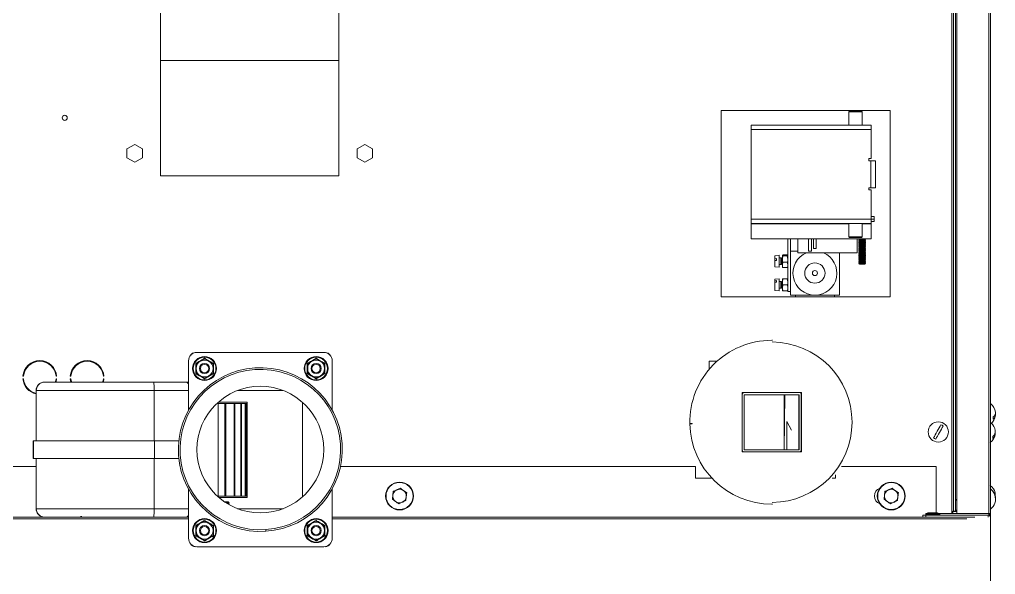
# Model space of a CAD drawing. Header units: millimetres. Extents: x 1650 to 6065, y 324 to 3836.
# Drawn here: x 3271.8 to 3329.5, y 2676.3 to 2709.2 of the extents above; entities that cross this region are included whole.
import ezdxf

# ---------------------------------------------------------------- set-up
doc = ezdxf.new("R2010")
doc.units = ezdxf.units.MM

# ---------------------------------------------------------------- blocks, each defined once
blk = doc.blocks.new('A$C67844AE1')
at = {"color": 1, "linetype": 'Continuous', "lineweight": 0}
for p, q in [((98.972, 40.2), (98.972, 127.5)), ((100.869, 127.5), (100.869, 40.2)), ((100.97, 127.5), (100.97, 2)), ((98.675, 40.199), (98.675, 125.368)), ((98.785, 40.339), (98.785, 125.371)), ((98.91, 41.034), (98.91, 125.653)), ((98.911, 125.654), (98.911, 41.033)), ((51.868, 71.016), (51.868, 60.198)), ((62.428, 60.198), (62.428, 71.016)), ((62.428, 67.016), (51.868, 67.016)), ((95.03, 64.065), (85.03, 64.065)), ((85.03, 64.065), (85.03, 53.023)), ((92.634, 64.033), (92.584, 63.983)), ((92.584, 63.983), (92.584, 63.201)), ((93.384, 63.983), (92.584, 63.983)), ((92.634, 64.033), (93.334, 64.033)), ((93.384, 63.983), (93.334, 64.033)), ((93.384, 63.201), (93.384, 63.983)), ((95.03, 53.023), (95.03, 64.065)), ((86.809, 63.201), (86.809, 62.941)), ((86.809, 63.201), (93.909, 63.201)), ((86.809, 62.941), (93.909, 62.941)), ((86.809, 62.941), (86.809, 57.626)), ((93.909, 63.201), (93.909, 62.941)), ((93.909, 62.941), (93.909, 61.208)), ((50.343, 62.052), (49.886, 61.788)), ((49.886, 61.788), (49.886, 61.259)), ((50.801, 61.788), (50.343, 62.052)), ((50.801, 61.259), (50.801, 61.788)), ((63.953, 62.052), (63.496, 61.788)), ((63.496, 61.788), (63.496, 61.259)), ((64.411, 61.788), (63.953, 62.052)), ((64.411, 61.259), (64.411, 61.788)), ((49.886, 61.259), (50.343, 60.995)), ((50.343, 60.995), (50.801, 61.259)), ((63.496, 61.259), (63.953, 60.995)), ((63.953, 60.995), (64.411, 61.259)), ((93.774, 61.083), (93.774, 61.208)), ((93.774, 61.208), (93.909, 61.208)), ((93.899, 61.083), (93.774, 61.083)), ((93.899, 59.483), (93.899, 61.083)), ((93.899, 61.083), (94.159, 61.083)), ((94.159, 59.483), (94.159, 61.083)), ((51.868, 60.198), (62.428, 60.198)), ((93.774, 59.483), (93.899, 59.483)), ((93.774, 59.358), (93.774, 59.483)), ((94.159, 59.483), (93.899, 59.483)), ((93.909, 59.358), (93.774, 59.358)), ((93.909, 59.358), (93.909, 57.626)), ((93.909, 57.783), (94.084, 57.783)), ((94.084, 57.633), (94.084, 57.783)), ((86.809, 57.626), (86.809, 57.366)), ((86.809, 57.626), (93.909, 57.626)), ((86.809, 57.366), (93.909, 57.366)), ((86.809, 57.366), (86.809, 57.356)), ((86.809, 57.356), (86.809, 56.455)), ((86.809, 57.356), (92.584, 57.356)), ((92.584, 57.366), (92.584, 56.583)), ((93.384, 56.583), (93.384, 57.366)), ((93.384, 57.356), (93.909, 57.356)), ((94.084, 57.633), (93.909, 57.633)), ((93.909, 57.626), (93.909, 57.366)), ((94.084, 57.483), (93.909, 57.483)), ((93.909, 57.366), (93.909, 57.356)), ((93.909, 57.356), (93.909, 56.455)), ((94.084, 57.633), (94.084, 57.483)), ((92.584, 56.583), (92.634, 56.533)), ((92.584, 56.583), (93.384, 56.583)), ((93.334, 56.533), (93.384, 56.583)), ((86.809, 56.455), (93.909, 56.455)), ((88.984, 56.455), (88.984, 53.333)), ((89.134, 55.733), (89.134, 56.455)), ((89.584, 55.633), (89.584, 56.455)), ((90.214, 56.455), (90.214, 55.733)), ((90.384, 55.733), (90.384, 56.455)), ((90.509, 55.883), (90.509, 56.455)), ((90.659, 55.883), (90.659, 56.455)), ((93.334, 56.533), (92.634, 56.533)), ((93.084, 56.455), (93.084, 55.633)), ((93.184, 56.455), (93.184, 56.451)), ((93.184, 56.451), (93.223, 56.423)), ((93.184, 56.451), (93.584, 56.451)), ((93.223, 56.423), (93.184, 56.396)), ((93.184, 56.396), (93.184, 56.381)), ((93.184, 56.396), (93.316, 56.396)), ((93.184, 56.381), (93.223, 56.353)), ((93.184, 56.381), (93.584, 56.381)), ((93.223, 56.353), (93.184, 56.326)), ((93.184, 56.326), (93.184, 56.311)), ((93.184, 56.326), (93.316, 56.326)), ((93.184, 56.311), (93.223, 56.283)), ((93.184, 56.311), (93.584, 56.311)), ((93.223, 56.283), (93.184, 56.256)), ((93.184, 56.256), (93.184, 56.241)), ((93.184, 56.256), (93.316, 56.256)), ((93.184, 56.241), (93.223, 56.213)), ((93.184, 56.241), (93.584, 56.241)), ((93.223, 56.213), (93.184, 56.186)), ((93.184, 56.186), (93.184, 56.171)), ((93.184, 56.186), (93.316, 56.186)), ((93.184, 56.171), (93.223, 56.143)), ((93.184, 56.171), (93.584, 56.171)), ((93.223, 56.143), (93.184, 56.116)), ((93.184, 56.116), (93.184, 56.101)), ((93.184, 56.116), (93.316, 56.116)), ((93.184, 56.101), (93.223, 56.073)), ((93.184, 56.101), (93.584, 56.101)), ((93.223, 56.073), (93.184, 56.046)), ((93.184, 56.046), (93.184, 56.031)), ((93.184, 56.046), (93.316, 56.046)), ((93.184, 56.031), (93.223, 56.003)), ((93.184, 56.031), (93.584, 56.031)), ((93.223, 56.423), (93.545, 56.423)), ((93.223, 56.353), (93.545, 56.353)), ((93.223, 56.283), (93.545, 56.283)), ((93.223, 56.213), (93.545, 56.213)), ((93.223, 56.143), (93.545, 56.143)), ((93.223, 56.073), (93.545, 56.073)), ((93.316, 56.396), (93.584, 56.396)), ((93.316, 56.326), (93.584, 56.326)), ((93.316, 56.256), (93.584, 56.256)), ((93.316, 56.186), (93.584, 56.186)), ((93.316, 56.116), (93.584, 56.116)), ((93.316, 56.046), (93.584, 56.046)), ((93.545, 56.423), (93.584, 56.451)), ((93.584, 56.396), (93.545, 56.423)), ((93.545, 56.353), (93.584, 56.381)), ((93.584, 56.326), (93.545, 56.353)), ((93.545, 56.283), (93.584, 56.311)), ((93.584, 56.256), (93.545, 56.283)), ((93.545, 56.213), (93.584, 56.241)), ((93.584, 56.186), (93.545, 56.213)), ((93.545, 56.143), (93.584, 56.171)), ((93.584, 56.116), (93.545, 56.143)), ((93.545, 56.073), (93.584, 56.101)), ((93.584, 56.046), (93.545, 56.073)), ((93.545, 56.003), (93.584, 56.031)), ((93.584, 56.451), (93.584, 56.455)), ((93.584, 56.381), (93.584, 56.396)), ((93.584, 56.311), (93.584, 56.326)), ((93.584, 56.241), (93.584, 56.256)), ((93.584, 56.171), (93.584, 56.186)), ((93.584, 56.101), (93.584, 56.116)), ((93.584, 56.031), (93.584, 56.046)), ((88.464, 55.483), (88.222, 55.462)), ((88.222, 55.462), (88.222, 55.285)), ((88.464, 55.236), (88.464, 55.483)), ((88.666, 55.487), (88.664, 55.483)), ((88.664, 55.48), (88.664, 55.264)), ((88.695, 55.451), (88.664, 55.264)), ((88.952, 55.508), (88.695, 55.508)), ((88.952, 55.451), (88.695, 55.451)), ((88.952, 55.451), (88.984, 55.264)), ((88.984, 55.483), (88.982, 55.487)), ((89.134, 55.733), (89.134, 53.133)), ((89.584, 55.733), (89.134, 55.733)), ((93.084, 55.633), (89.584, 55.633)), ((90.214, 55.733), (90.384, 55.733)), ((90.659, 55.883), (90.509, 55.883)), ((92.034, 55.633), (92.034, 53.133)), ((93.223, 56.003), (93.184, 55.976)), ((93.184, 55.976), (93.184, 55.961)), ((93.184, 55.976), (93.316, 55.976)), ((93.184, 55.961), (93.223, 55.933)), ((93.184, 55.961), (93.584, 55.961)), ((93.223, 55.933), (93.184, 55.906)), ((93.184, 55.906), (93.184, 55.891)), ((93.184, 55.906), (93.316, 55.906)), ((93.184, 55.891), (93.223, 55.863)), ((93.184, 55.891), (93.584, 55.891)), ((93.223, 55.863), (93.184, 55.836)), ((93.184, 55.836), (93.184, 55.821)), ((93.184, 55.836), (93.316, 55.836)), ((93.184, 55.821), (93.223, 55.793)), ((93.184, 55.821), (93.584, 55.821)), ((93.223, 55.793), (93.184, 55.766)), ((93.184, 55.766), (93.184, 55.751)), ((93.184, 55.766), (93.316, 55.766)), ((93.184, 55.751), (93.223, 55.723)), ((93.184, 55.751), (93.584, 55.751)), ((93.223, 55.723), (93.184, 55.696)), ((93.184, 55.696), (93.184, 55.681)), ((93.184, 55.696), (93.316, 55.696)), ((93.184, 55.681), (93.223, 55.653)), ((93.184, 55.681), (93.584, 55.681)), ((93.223, 55.653), (93.184, 55.626)), ((93.184, 55.626), (93.184, 55.611)), ((93.184, 55.626), (93.316, 55.626)), ((93.184, 55.611), (93.223, 55.583)), ((93.184, 55.611), (93.584, 55.611)), ((93.223, 55.583), (93.184, 55.556)), ((93.184, 55.556), (93.184, 55.541)), ((93.184, 55.556), (93.316, 55.556)), ((93.184, 55.541), (93.223, 55.513)), ((93.184, 55.541), (93.584, 55.541)), ((93.223, 55.513), (93.184, 55.486)), ((93.184, 55.486), (93.184, 55.471)), ((93.184, 55.486), (93.316, 55.486)), ((93.184, 55.471), (93.223, 55.443)), ((93.184, 55.471), (93.584, 55.471)), ((93.223, 55.443), (93.184, 55.416)), ((93.223, 56.003), (93.545, 56.003)), ((93.223, 55.933), (93.545, 55.933)), ((93.223, 55.863), (93.545, 55.863)), ((93.223, 55.793), (93.545, 55.793)), ((93.223, 55.723), (93.545, 55.723)), ((93.223, 55.653), (93.545, 55.653)), ((93.223, 55.583), (93.545, 55.583)), ((93.223, 55.513), (93.545, 55.513)), ((93.223, 55.443), (93.545, 55.443)), ((93.316, 55.976), (93.584, 55.976)), ((93.316, 55.906), (93.584, 55.906)), ((93.316, 55.836), (93.584, 55.836)), ((93.316, 55.766), (93.584, 55.766)), ((93.316, 55.696), (93.584, 55.696)), ((93.316, 55.626), (93.584, 55.626)), ((93.316, 55.556), (93.584, 55.556)), ((93.316, 55.486), (93.584, 55.486)), ((93.584, 55.976), (93.545, 56.003)), ((93.545, 55.933), (93.584, 55.961)), ((93.584, 55.906), (93.545, 55.933)), ((93.545, 55.863), (93.584, 55.891)), ((93.584, 55.836), (93.545, 55.863)), ((93.545, 55.793), (93.584, 55.821)), ((93.584, 55.766), (93.545, 55.793)), ((93.545, 55.723), (93.584, 55.751)), ((93.584, 55.696), (93.545, 55.723)), ((93.545, 55.653), (93.584, 55.681)), ((93.584, 55.626), (93.545, 55.653)), ((93.545, 55.583), (93.584, 55.611)), ((93.584, 55.556), (93.545, 55.583)), ((93.545, 55.513), (93.584, 55.541)), ((93.584, 55.486), (93.545, 55.513)), ((93.545, 55.443), (93.584, 55.471)), ((93.584, 55.416), (93.545, 55.443)), ((93.584, 55.961), (93.584, 55.976)), ((93.584, 55.891), (93.584, 55.906)), ((93.584, 55.821), (93.584, 55.836)), ((93.584, 55.751), (93.584, 55.766)), ((93.584, 55.681), (93.584, 55.696)), ((93.584, 55.611), (93.584, 55.626)), ((93.584, 55.541), (93.584, 55.556)), ((93.584, 55.471), (93.584, 55.486)), ((88.204, 55.102), (88.204, 55.279)), ((88.222, 55.285), (88.314, 55.288)), ((88.314, 55.173), (88.222, 55.17)), ((88.222, 55.17), (88.222, 54.805)), ((88.314, 55.173), (88.314, 55.288)), ((88.576, 55.333), (88.464, 55.333)), ((88.464, 54.783), (88.464, 55.236)), ((88.464, 54.933), (88.576, 54.933)), ((88.604, 55.294), (88.576, 55.333)), ((88.576, 54.933), (88.576, 55.333)), ((88.576, 54.933), (88.604, 54.972)), ((88.631, 55.333), (88.604, 55.294)), ((88.604, 54.972), (88.604, 55.294)), ((88.604, 54.972), (88.631, 54.933)), ((88.642, 55.333), (88.631, 55.333)), ((88.631, 54.933), (88.631, 55.333)), ((88.631, 54.933), (88.642, 54.933)), ((88.664, 55.303), (88.642, 55.333)), ((88.642, 54.933), (88.642, 55.333)), ((88.642, 54.933), (88.664, 54.964)), ((88.664, 55.264), (88.664, 54.917)), ((88.695, 55.076), (88.664, 54.917)), ((88.664, 54.917), (88.664, 54.783)), ((88.952, 55.076), (88.695, 55.076)), ((88.952, 55.076), (88.984, 54.917)), ((93.184, 55.416), (93.184, 55.401)), ((93.184, 55.416), (93.316, 55.416)), ((93.184, 55.401), (93.223, 55.373)), ((93.184, 55.401), (93.584, 55.401)), ((93.223, 55.373), (93.184, 55.346)), ((93.184, 55.346), (93.184, 55.331)), ((93.184, 55.346), (93.316, 55.346)), ((93.184, 55.331), (93.223, 55.303)), ((93.184, 55.331), (93.584, 55.331)), ((93.223, 55.303), (93.184, 55.276)), ((93.184, 55.276), (93.184, 55.261)), ((93.184, 55.276), (93.316, 55.276)), ((93.184, 55.261), (93.223, 55.233)), ((93.184, 55.261), (93.584, 55.261)), ((93.223, 55.233), (93.184, 55.206)), ((93.184, 55.206), (93.184, 55.191)), ((93.184, 55.206), (93.316, 55.206)), ((93.184, 55.191), (93.223, 55.163)), ((93.184, 55.191), (93.584, 55.191)), ((93.223, 55.163), (93.184, 55.136)), ((93.184, 55.136), (93.184, 55.121)), ((93.184, 55.136), (93.316, 55.136)), ((93.184, 55.121), (93.223, 55.093)), ((93.184, 55.121), (93.584, 55.121)), ((93.223, 55.093), (93.184, 55.066)), ((93.184, 55.066), (93.184, 55.051)), ((93.184, 55.066), (93.316, 55.066)), ((93.184, 55.051), (93.223, 55.023)), ((93.184, 55.051), (93.584, 55.051)), ((93.223, 55.023), (93.184, 54.996)), ((93.184, 54.996), (93.184, 54.981)), ((93.184, 54.996), (93.316, 54.996)), ((93.184, 54.981), (93.223, 54.953)), ((93.184, 54.981), (93.584, 54.981)), ((93.223, 55.373), (93.545, 55.373)), ((93.223, 55.303), (93.545, 55.303)), ((93.223, 55.233), (93.545, 55.233)), ((93.223, 55.163), (93.545, 55.163)), ((93.223, 55.093), (93.545, 55.093)), ((93.223, 55.023), (93.545, 55.023)), ((93.223, 54.953), (93.535, 54.953)), ((93.316, 55.416), (93.584, 55.416)), ((93.316, 55.346), (93.584, 55.346)), ((93.316, 55.276), (93.584, 55.276)), ((93.316, 55.206), (93.584, 55.206)), ((93.316, 55.136), (93.584, 55.136)), ((93.316, 55.066), (93.584, 55.066)), ((93.316, 54.996), (93.584, 54.996)), ((93.535, 54.953), (93.545, 54.953)), ((93.545, 55.373), (93.584, 55.401)), ((93.584, 55.346), (93.545, 55.373)), ((93.545, 55.303), (93.584, 55.331)), ((93.584, 55.276), (93.545, 55.303)), ((93.545, 55.233), (93.584, 55.261)), ((93.584, 55.206), (93.545, 55.233)), ((93.545, 55.163), (93.584, 55.191)), ((93.584, 55.136), (93.545, 55.163)), ((93.545, 55.093), (93.584, 55.121)), ((93.584, 55.066), (93.545, 55.093)), ((93.545, 55.023), (93.584, 55.051)), ((93.584, 54.996), (93.545, 55.023)), ((93.545, 54.953), (93.584, 54.981)), ((93.584, 55.401), (93.584, 55.416)), ((93.584, 55.331), (93.584, 55.346)), ((93.584, 55.261), (93.584, 55.276)), ((93.584, 55.191), (93.584, 55.206)), ((93.584, 55.121), (93.584, 55.136)), ((93.584, 55.051), (93.584, 55.066)), ((93.584, 54.981), (93.584, 54.996)), ((88.222, 54.805), (88.464, 54.783)), ((88.664, 54.783), (88.666, 54.78)), ((88.952, 54.758), (88.695, 54.758)), ((88.982, 54.78), (88.984, 54.783)), ((88.204, 54.018), (88.204, 53.966)), ((88.204, 53.889), (88.204, 53.966)), ((88.464, 54.083), (88.222, 54.062)), ((88.222, 54.062), (88.222, 53.979)), ((88.222, 53.979), (88.314, 53.984)), ((88.314, 53.889), (88.222, 53.884)), ((88.222, 53.884), (88.222, 53.404)), ((88.314, 53.889), (88.314, 53.984)), ((88.464, 53.383), (88.464, 54.083)), ((88.576, 53.933), (88.464, 53.933)), ((88.604, 53.894), (88.576, 53.933)), ((88.576, 53.856), (88.576, 53.933)), ((88.576, 53.533), (88.576, 53.856)), ((88.631, 53.933), (88.604, 53.894)), ((88.604, 53.606), (88.604, 53.894)), ((88.642, 53.933), (88.631, 53.933)), ((88.631, 53.533), (88.631, 53.933)), ((88.664, 53.903), (88.642, 53.933)), ((88.642, 53.856), (88.642, 53.933)), ((88.642, 53.533), (88.642, 53.856)), ((88.695, 54.085), (88.664, 53.911)), ((88.664, 54.083), (88.664, 53.911)), ((88.664, 53.561), (88.664, 53.911)), ((88.952, 54.085), (88.695, 54.085)), ((88.952, 53.737), (88.695, 53.737)), ((88.952, 54.085), (88.984, 53.911)), ((88.222, 53.404), (88.464, 53.383)), ((88.464, 53.533), (88.576, 53.533)), ((88.576, 53.533), (88.604, 53.572)), ((88.604, 53.572), (88.604, 53.606)), ((88.604, 53.572), (88.631, 53.533)), ((88.631, 53.533), (88.642, 53.533)), ((88.642, 53.533), (88.664, 53.564)), ((88.664, 53.561), (88.664, 53.383)), ((88.695, 53.385), (88.664, 53.383)), ((88.952, 53.385), (88.695, 53.385)), ((88.952, 53.381), (88.695, 53.381)), ((88.952, 53.385), (88.984, 53.383)), ((88.984, 53.333), (89.134, 53.333)), ((92.034, 53.133), (89.134, 53.133)), ((89.434, 53.023), (89.434, 53.133)), ((91.734, 53.023), (91.734, 53.133)), ((85.03, 53.023), (95.03, 53.023)), ((88.079, 50.451), (88.032, 50.451)), ((61.527, 49.729), (54.027, 49.729)), ((53.527, 49.229), (53.527, 46.316)), ((62.027, 46.316), (62.027, 49.229)), ((84.808, 49.223), (84.319, 49.223)), ((84.319, 49.223), (84.319, 48.72)), ((43.732, 48.323), (43.768, 48.323)), ((43.768, 48.173), (43.732, 48.173)), ((45.006, 47.979), (45.021, 47.979)), ((45.021, 47.979), (51.458, 47.979)), ((45.692, 48.323), (45.727, 48.323)), ((45.727, 48.173), (45.692, 48.173)), ((45.693, 47.979), (45.727, 48.173)), ((46.532, 48.323), (46.568, 48.323)), ((46.532, 48.173), (46.567, 47.979)), ((46.568, 48.173), (46.532, 48.173)), ((48.492, 48.323), (48.527, 48.323)), ((48.527, 48.173), (48.492, 48.173)), ((48.493, 47.979), (48.527, 48.173)), ((51.458, 47.979), (53.367, 47.979)), ((53.367, 47.979), (53.527, 47.979)), ((44.506, 47.479), (44.506, 44.504)), ((44.523, 47.479), (44.506, 47.479)), ((51.5, 47.479), (44.523, 47.479)), ((44.523, 44.504), (44.523, 47.479)), ((51.5, 44.504), (51.5, 47.479)), ((53.527, 47.479), (51.5, 47.479)), ((56.431, 47.479), (59.124, 47.479)), ((86.282, 47.351), (86.282, 43.851)), ((89.782, 47.351), (86.282, 47.351)), ((89.781, 43.851), (89.781, 47.351)), ((89.782, 43.851), (89.782, 47.351)), ((56.996, 46.779), (55.277, 46.779)), ((55.277, 46.774), (55.277, 41.184)), ((56.996, 46.71), (56.996, 46.779)), ((60.277, 41.184), (60.277, 46.774)), ((86.401, 47.231), (89.661, 47.231)), ((86.401, 43.971), (86.401, 47.231)), ((88.769, 43.971), (88.769, 47.231)), ((88.802, 47.231), (88.771, 43.971)), ((89.624, 47.231), (89.624, 43.971)), ((89.661, 47.231), (89.661, 43.971)), ((89.781, 47.251), (89.781, 43.951)), ((56.996, 46.71), (55.277, 46.71)), ((55.677, 41.214), (55.677, 46.71)), ((55.71, 41.214), (55.71, 46.71)), ((55.732, 41.214), (55.732, 46.71)), ((56.225, 41.214), (56.225, 46.71)), ((56.26, 41.214), (56.26, 46.71)), ((56.261, 41.214), (56.261, 46.71)), ((56.63, 41.214), (56.63, 46.71)), ((56.665, 41.214), (56.665, 46.71)), ((56.88, 41.214), (56.88, 46.71)), ((56.913, 41.214), (56.913, 46.71)), ((56.965, 41.214), (56.965, 46.71)), ((56.996, 41.214), (56.996, 46.71)), ((88.918, 43.971), (88.918, 45.651)), ((88.918, 45.651), (89.201, 45.136)), ((101.12, 45.911), (101.12, 45.788)), ((83.23, 45.518), (83.183, 45.518)), ((83.183, 45.508), (83.283, 45.51)), ((83.23, 45.508), (83.183, 45.508)), ((83.33, 45.519), (83.23, 45.518)), ((83.23, 45.508), (83.33, 45.51)), ((83.33, 45.51), (83.283, 45.51)), ((44.331, 43.454), (44.331, 44.504)), ((44.348, 44.504), (44.331, 44.504)), ((44.348, 43.454), (44.348, 44.504)), ((51.515, 44.504), (44.348, 44.504)), ((51.515, 43.454), (51.515, 44.504)), ((52.956, 44.504), (51.515, 44.504)), ((101.112, 44.752), (101.112, 44.643)), ((89.661, 43.971), (86.401, 43.971)), ((44.348, 43.454), (44.331, 43.454)), ((51.515, 43.454), (44.348, 43.454)), ((44.506, 43.454), (44.506, 40.479)), ((44.523, 40.479), (44.523, 43.454)), ((51.5, 40.479), (51.5, 43.454)), ((52.956, 43.454), (51.515, 43.454)), ((86.282, 43.851), (89.782, 43.851)), ((5.25, 42.978), (44.506, 42.978)), ((62.523, 42.978), (83.511, 42.978)), ((83.511, 42.978), (83.511, 42.28)), ((92.159, 42.978), (97.75, 42.978)), ((97.75, 42.978), (97.75, 40.239)), ((83.511, 42.28), (84.497, 42.28)), ((91.614, 42.28), (91.799, 42.28)), ((91.799, 42.28), (91.799, 42.489)), ((53.527, 41.642), (53.527, 38.729)), ((62.027, 38.729), (62.027, 41.642)), ((56.996, 41.214), (55.277, 41.214)), ((56.996, 41.146), (55.321, 41.146)), ((56.996, 41.146), (56.996, 41.214)), ((65.591, 41.04), (65.778, 40.905)), ((65.638, 41.499), (65.614, 41.27)), ((66.434, 41.417), (66.247, 41.552)), ((66.386, 40.957), (66.41, 41.187)), ((94.678, 41.041), (94.865, 40.905)), ((94.726, 41.5), (94.702, 41.27)), ((95.522, 41.416), (95.335, 41.552)), ((95.474, 40.957), (95.498, 41.186)), ((98.972, 41.019), (98.9, 41.019)), ((100.976, 41.502), (100.97, 41.491)), ((100.976, 41.502), (100.97, 41.491)), ((101.12, 41.501), (101.12, 41.488)), ((44.506, 40.479), (44.523, 40.479)), ((44.523, 40.479), (51.5, 40.479)), ((51.5, 40.479), (53.527, 40.479)), ((55.881, 40.879), (55.667, 40.879)), ((55.937, 40.824), (55.751, 40.824)), ((55.937, 40.818), (55.76, 40.818)), ((55.881, 40.779), (55.822, 40.779)), ((55.937, 40.824), (55.881, 40.879)), ((55.881, 40.779), (55.937, 40.818)), ((55.937, 40.74), (55.881, 40.779)), ((55.937, 40.74), (55.887, 40.74)), ((55.937, 40.718), (55.926, 40.718)), ((55.932, 40.714), (55.937, 40.718)), ((55.937, 40.818), (55.937, 40.824)), ((55.937, 40.718), (55.937, 40.74)), ((59.124, 40.479), (56.431, 40.479)), ((88.032, 40.751), (88.079, 40.751)), ((98.9, 40.961), (98.972, 40.974)), ((98.9, 40.961), (98.9, 40.397)), ((101.12, 40.603), (101.12, 40.601)), ((101.263, 40.947), (101.266, 40.975)), ((53.527, 39.979), (2.952, 39.979)), ((53.527, 39.878), (3.424, 39.878)), ((6.03, 39.98), (44.974, 39.98)), ((47.115, 39.982), (47.119, 39.979)), ((47.214, 40.018), (47.147, 40.018)), ((62.027, 39.98), (96.97, 39.98)), ((100.048, 39.979), (62.027, 39.979)), ((99.576, 39.878), (62.027, 39.878)), ((96.97, 39.979), (96.97, 40.099)), ((96.97, 40.099), (97.149, 40.099)), ((97.149, 40.099), (97.149, 39.979)), ((97.972, 40.099), (97.149, 40.099)), ((97.15, 40.168), (97.15, 40.129)), ((97.95, 40.168), (97.15, 40.168)), ((97.15, 40.129), (97.331, 40.129)), ((97.271, 40.233), (97.17, 40.196)), ((97.17, 40.196), (97.93, 40.196)), ((97.829, 40.233), (97.271, 40.233)), ((97.305, 40.239), (97.795, 40.239)), ((97.331, 40.129), (97.95, 40.129)), ((97.93, 40.196), (97.829, 40.233)), ((97.95, 40.129), (97.95, 40.168)), ((97.972, 40.099), (97.972, 40.199)), ((97.972, 40.199), (100.869, 40.199)), ((97.972, 40.099), (100.869, 40.099)), ((98.75, 40.314), (98.75, 40.199)), ((98.972, 40.314), (98.75, 40.314)), ((98.775, 40.339), (98.972, 40.339)), ((98.9, 40.397), (98.972, 40.384)), ((100.869, 40.2), (98.972, 40.2)), ((100.35, 40.199), (100.35, 40.2)), ((100.772, 40.2), (100.772, 40.199)), ((100.83, 39.979), (100.83, 40.099)), ((100.869, 40.2), (100.97, 40.2)), ((100.869, 40.099), (100.869, 40.199)), ((58.095, 39.24), (58.101, 39.14)), ((58.111, 39.141), (58.104, 39.24)), ((54.027, 38.229), (61.527, 38.229))]:
    blk.add_line(p, q, dxfattribs=at)
at = {"color": 1, "linetype": 'Continuous', "lineweight": 0, "flags": 128}
for points in [[(45.692, 48.173), (45.658, 47.985), (45.656, 47.979)], [(46.603, 47.979), (46.601, 47.985), (46.568, 48.173)], [(48.492, 48.173), (48.458, 47.985), (48.456, 47.979)], [(97.603, 44.673), (97.652, 44.76), (97.705, 44.856), (97.762, 44.957), (97.819, 45.06), (97.877, 45.163), (97.933, 45.264), (97.986, 45.359), (98.036, 45.447)], [(98.167, 45.374), (98.117, 45.286), (98.064, 45.191), (98.008, 45.09), (97.95, 44.987), (97.893, 44.884), (97.836, 44.783), (97.783, 44.687), (97.734, 44.599)], [(101.167, 41.43), (101.132, 41.485), (101.112, 41.512)], [(101.257, 41.253), (101.258, 41.22), (101.256, 41.177)], [(101.263, 41.129), (101.266, 41.125), (101.263, 41.122)], [(101.12, 40.601), (101.132, 40.617), (101.17, 40.677)], [(101.266, 40.975), (101.266, 40.976), (101.262, 40.979)]]:
    blk.add_lwpolyline(points, dxfattribs=at)
at = {"color": 1, "linetype": 'Continuous', "lineweight": 0}
for centre, radius in [((46.203, 63.627), 0.15), ((90.584, 54.433), 0.6), ((90.584, 54.433), 0.15), ((54.477, 48.779), 0.71), ((54.477, 48.779), 0.673), ((54.477, 48.779), 0.3), ((61.077, 48.779), 0.71), ((61.077, 48.779), 0.673), ((61.077, 48.779), 0.3), ((54.477, 48.779), 0.245), ((61.077, 48.779), 0.245), ((57.777, 43.979), 3.75), ((97.885, 45.023), 0.6), ((66.012, 41.228), 0.825), ((66.012, 41.228), 0.8), ((95.1, 41.228), 0.825), ((95.1, 41.228), 0.8), ((54.477, 39.179), 0.71), ((54.477, 39.179), 0.673), ((61.077, 39.179), 0.71), ((61.077, 39.179), 0.673), ((54.477, 39.179), 0.3), ((54.477, 39.179), 0.245), ((61.077, 39.179), 0.3), ((61.077, 39.179), 0.245)]:
    blk.add_circle(centre, radius, dxfattribs=at)
for centre, radius, start, end in [((88.224, 55.442), 0.02, 95, 180), ((90.584, 54.433), 1.3, 112.61986, 270), ((90.584, 54.433), 1.3, 270, 67.38014), ((88.224, 54.824), 0.02, 180, 265), ((88.224, 54.042), 0.02, 95, 180), ((88.224, 53.424), 0.02, 180, 265), ((88.033, 45.601), 4.85, 90.00155, 180.98119), ((88.032, 45.601), 4.75, 270.28158, 89.71842), ((54.027, 49.229), 0.5, 90, 180), ((53.927, 49.429), 0.3, 90, 151.49074), ((61.527, 49.229), 0.5, 0, 90), ((61.627, 49.429), 0.3, 28.5091, 90), ((44.73, 48.248), 1, 4.30122, 175.69878), ((44.73, 48.248), 0.965, 4.45754, 175.54246), ((47.53, 48.248), 1, 4.30122, 175.69878), ((47.53, 48.248), 0.965, 4.45754, 175.54246), ((54.477, 48.779), 0.5, 120, 180), ((54.477, 48.779), 0.5, 60, 120), ((54.477, 48.779), 0.5, 0, 60), ((61.077, 48.779), 0.5, 120, 180), ((61.077, 48.779), 0.5, 60, 120), ((61.077, 48.779), 0.5, 0, 60), ((57.777, 43.979), 4.85, 273.95073, 273.8326), ((57.777, 43.979), 4.75, 273.95073, 273.8326), ((54.477, 48.779), 0.5, 180, 240), ((54.477, 48.779), 0.5, 300, 0), ((61.077, 48.779), 0.5, 180, 240), ((61.077, 48.779), 0.5, 300, 0), ((44.73, 48.248), 1, 184.30122, 257.08214), ((44.73, 48.248), 0.965, 184.45754, 256.60505), ((45.006, 47.479), 0.5, 90, 180), ((53.335, 47.776), 0.205, 20.23329, 80.87294), ((54.477, 48.779), 0.5, 240, 300), ((61.077, 48.779), 0.5, 240, 300), ((86.381, 47.251), 0.1, 89.99129, 170.44094), ((86.344, 47.251), 0.1, 89.99768, 127.95109), ((89.681, 47.251), 0.1, 359.99398, 90.00773), ((100.52, 46.102), 0.75, 6.98008, 53.1301), ((100.957, 46.173), 0.308, 301.96683, 3.71538), ((100.52, 46.102), 0.75, 306.8699, 353.01992), ((100.956, 46.047), 0.307, 302.26716, 10.17005), ((88.032, 45.6), 4.85, 181.09695, 269.99877), ((88.079, 45.6), 4.85, 180.97927, 181.0973), ((88.079, 45.601), 4.75, 180.98196, 181.10018), ((97.885, 45.023), 0.45, 51.22426, 70.4124), ((100.512, 45.003), 0.75, 7.92515, 46.6561), ((100.852, 45.062), 0.404, 309.85219, 6.25417), ((97.885, 45.023), 0.45, 231.22426, 250.4124), ((100.512, 45.003), 0.75, 306.8699, 352.07485), ((100.848, 44.955), 0.408, 310.17627, 6.74384), ((86.381, 43.951), 0.1, 189.55906, 270.00871), ((89.681, 43.951), 0.1, 269.99227, 0.00602), ((86.344, 43.95), 0.0997, 231.99112, 270.06011), ((66.012, 41.228), 0.4, 114.07677, 174.07677), ((66.012, 41.228), 0.4, 54.07677, 114.07677), ((94.6, 41.228), 0.5, 111.17696, 248.82304), ((95.1, 41.228), 0.4, 113.97754, 173.97754), ((95.1, 41.228), 0.4, 53.97754, 113.97754), ((100.512, 41.253), 0.75, 13.06797, 53.1301), ((100.52, 41.051), 0.75, 36.8699, 53.1301), ((66.012, 41.228), 0.4, 174.07677, 234.07677), ((66.012, 41.228), 0.4, 294.07677, 354.07677), ((66.012, 41.228), 0.4, 354.07677, 54.07677), ((95.1, 41.228), 0.4, 173.97754, 233.97754), ((95.1, 41.228), 0.4, 293.97754, 353.97754), ((95.1, 41.228), 0.4, 353.97754, 53.97754), ((100.523, 41.056), 0.743, 359.57978, 36.57096), ((100.524, 41.045), 0.743, 323.4275, 36.5725), ((100.656, 41.286), 0.602, 352.72815, 13.09597), ((45.006, 40.479), 0.5, 180, 270), ((66.012, 41.228), 0.4, 234.07677, 294.07677), ((95.1, 41.228), 0.4, 233.97754, 293.97754), ((100.52, 41.051), 0.75, 306.8699, 323.1301), ((53.335, 40.182), 0.205, 279.12293, 339.78101), ((97.18, 40.168), 0.03, 110, 180), ((97.18, 40.129), 0.03, 180, 270), ((97.305, 40.139), 0.1, 90, 110), ((97.795, 40.139), 0.1, 70, 90), ((97.92, 40.129), 0.03, 270, 0), ((97.92, 40.168), 0.03, 0, 70), ((98.775, 40.314), 0.025, 90, 180), ((100.83, 39.959), 0.14, 0, 90), ((100.869, 40.2), 0.101, 270, 360), ((100.869, 40.2), 0.001, 270, 360), ((100.82, 40.03), 0.121, 7.31879, 41.75219), ((54.477, 39.179), 0.5, 120, 180), ((54.477, 39.179), 0.5, 60, 120), ((54.477, 39.179), 0.5, 0, 60), ((61.077, 39.179), 0.5, 120, 180), ((61.077, 39.179), 0.5, 60, 120), ((61.077, 39.179), 0.5, 0, 60), ((54.027, 38.729), 0.5, 180, 270), ((54.477, 39.179), 0.5, 180, 240), ((54.477, 39.179), 0.5, 240, 300), ((54.477, 39.179), 0.5, 300, 0), ((61.077, 39.179), 0.5, 180, 240), ((61.077, 39.179), 0.5, 240, 300), ((61.077, 39.179), 0.5, 300, 0), ((61.527, 38.729), 0.5, 270, 0), ((53.927, 38.529), 0.3, 208.50881, 270), ((61.627, 38.529), 0.3, 270, 331.49127)]:
    blk.add_arc(centre, radius, start, end, dxfattribs=at)
for points, knots in [([(88.695, 55.508), (88.69, 55.506), (88.672, 55.497), (88.667, 55.487), (88.664, 55.48)], [0, 0, 0, 0, 0.257537, 1, 1, 1, 1]), ([(88.664, 55.48), (88.664, 55.477), (88.666, 55.468), (88.683, 55.458), (88.695, 55.451)], [0, 0, 0, 0, 0.268684, 1, 1, 1, 1]), ([(88.952, 55.508), (88.957, 55.506), (88.971, 55.499), (88.975, 55.492), (88.978, 55.487)], [0, 0, 0, 0, 0.338879, 1, 1, 1, 1]), ([(88.984, 55.48), (88.983, 55.477), (88.982, 55.468), (88.965, 55.458), (88.952, 55.451)], [0, 0, 0, 0, 0.268684, 1, 1, 1, 1]), ([(88.204, 55.409), (88.204, 55.395), (88.204, 55.364), (88.204, 55.309), (88.204, 55.279)], [0, 0, 0, 0, 0.469897, 1, 1, 1, 1]), ([(88.204, 55.279), (88.204, 55.28), (88.204, 55.281), (88.208, 55.283), (88.213, 55.284), (88.218, 55.285), (88.221, 55.285), (88.222, 55.285)], [0, 0, 0, 0, 0.233077, 0.465336, 0.695589, 0.921767, 1, 1, 1, 1]), ([(88.222, 55.17), (88.22, 55.17), (88.215, 55.17), (88.21, 55.169), (88.206, 55.167), (88.204, 55.166), (88.204, 55.165), (88.204, 55.164)], [0, 0, 0, 0, 0.222714, 0.445279, 0.670288, 0.898631, 1, 1, 1, 1]), ([(88.204, 55.164), (88.204, 55.13), (88.204, 55.059), (88.204, 54.959), (88.204, 54.88), (88.204, 54.831), (88.204, 54.827), (88.204, 54.825)], [0, 0, 0, 0, 0.1951428, 0.4024303, 0.6097157, 0.8048671, 1, 1, 1, 1]), ([(88.664, 55.264), (88.664, 55.259), (88.664, 55.196), (88.68, 55.134), (88.695, 55.076)], [0, 0, 0, 0, 0.070109, 1, 1, 1, 1]), ([(88.664, 54.917), (88.664, 54.913), (88.664, 54.86), (88.68, 54.807), (88.695, 54.758)], [0, 0, 0, 0, 0.070204, 1, 1, 1, 1]), ([(88.984, 55.264), (88.984, 55.259), (88.983, 55.196), (88.967, 55.134), (88.952, 55.076)], [0, 0, 0, 0, 0.070109, 1, 1, 1, 1]), ([(88.984, 54.917), (88.984, 54.913), (88.983, 54.86), (88.967, 54.807), (88.952, 54.758)], [0, 0, 0, 0, 0.070204, 1, 1, 1, 1]), ([(88.664, 54.787), (88.664, 54.784), (88.666, 54.775), (88.683, 54.765), (88.695, 54.758)], [0, 0, 0, 0, 0.268599, 1, 1, 1, 1]), ([(88.984, 54.787), (88.983, 54.784), (88.982, 54.775), (88.965, 54.765), (88.952, 54.758)], [0, 0, 0, 0, 0.268599, 1, 1, 1, 1]), ([(88.204, 53.966), (88.204, 53.968), (88.204, 53.97), (88.208, 53.974), (88.213, 53.977), (88.218, 53.978), (88.221, 53.979), (88.222, 53.979)], [0, 0, 0, 0, 0.232386, 0.464969, 0.695573, 0.921903, 1, 1, 1, 1]), ([(88.222, 53.884), (88.22, 53.883), (88.215, 53.883), (88.21, 53.88), (88.206, 53.877), (88.204, 53.874), (88.204, 53.872), (88.204, 53.871)], [0, 0, 0, 0, 0.222694, 0.445748, 0.670244, 0.898844, 1, 1, 1, 1]), ([(88.204, 53.871), (88.204, 53.839), (88.204, 53.773), (88.204, 53.663), (88.204, 53.563), (88.204, 53.485), (88.204, 53.432), (88.204, 53.427), (88.204, 53.425)], [0, 0, 0, 0, 0.161657, 0.333326, 0.505043, 0.666665, 0.828319, 1, 1, 1, 1]), ([(88.664, 54.083), (88.664, 54.083), (88.664, 54.084), (88.68, 54.085), (88.695, 54.085)], [0, 0, 0, 0, 0.07015, 1, 1, 1, 1]), ([(88.664, 53.911), (88.664, 53.907), (88.664, 53.848), (88.68, 53.791), (88.695, 53.737)], [0, 0, 0, 0, 0.0702, 1, 1, 1, 1]), ([(88.664, 53.561), (88.664, 53.577), (88.666, 53.637), (88.683, 53.695), (88.695, 53.737)], [0, 0, 0, 0, 0.268605, 1, 1, 1, 1]), ([(88.984, 54.083), (88.984, 54.083), (88.983, 54.084), (88.967, 54.085), (88.952, 54.085)], [0, 0, 0, 0, 0.07015, 1, 1, 1, 1]), ([(88.984, 53.911), (88.984, 53.907), (88.983, 53.848), (88.967, 53.791), (88.952, 53.737)], [0, 0, 0, 0, 0.0702, 1, 1, 1, 1]), ([(88.984, 53.561), (88.983, 53.577), (88.982, 53.637), (88.965, 53.695), (88.952, 53.737)], [0, 0, 0, 0, 0.268605, 1, 1, 1, 1]), ([(88.695, 53.385), (88.69, 53.4), (88.672, 53.457), (88.667, 53.517), (88.664, 53.561)], [0, 0, 0, 0, 0.257588, 1, 1, 1, 1]), ([(88.664, 53.383), (88.664, 53.383), (88.664, 53.383), (88.68, 53.382), (88.695, 53.381)], [0, 0, 0, 0, 0.07015, 1, 1, 1, 1]), ([(88.952, 53.385), (88.957, 53.4), (88.975, 53.457), (88.98, 53.517), (88.984, 53.561)], [0, 0, 0, 0, 0.257588, 1, 1, 1, 1]), ([(88.984, 53.383), (88.984, 53.383), (88.983, 53.383), (88.967, 53.382), (88.952, 53.381)], [0, 0, 0, 0, 0.07015, 1, 1, 1, 1]), ([(53.952, 49.082), (53.972, 49.094), (54.076, 49.152), (54.253, 49.254), (54.406, 49.344), (54.477, 49.386)], [0, 0, 0, 0, 0.11809, 0.592262, 1, 1, 1, 1]), ([(53.952, 48.476), (53.952, 48.499), (53.953, 48.618), (53.954, 48.823), (53.953, 49), (53.952, 49.082)], [0, 0, 0, 0, 0.118101, 0.592276, 1, 1, 1, 1]), ([(53.952, 49.082), (53.952, 49.082), (53.956, 49.08), (53.963, 49.076), (53.971, 49.072), (53.976, 49.068), (53.977, 49.068), (53.977, 49.068)], [0, 0, 0, 0, 0.0079459, 0.2674763, 0.5282744, 0.7635431, 1, 1, 1, 1]), ([(53.977, 49.068), (54.051, 49.11), (54.133, 49.158), (54.218, 49.207), (54.227, 49.212)], [0, 0, 0, 0, 0.896041, 1, 1, 1, 1]), ([(54.227, 49.212), (54.296, 49.252), (54.381, 49.301), (54.461, 49.347), (54.477, 49.356)], [0, 0, 0, 0, 0.801429, 1, 1, 1, 1]), ([(54.477, 49.386), (54.477, 49.385), (54.477, 49.381), (54.477, 49.373), (54.477, 49.364), (54.477, 49.358), (54.477, 49.357), (54.477, 49.356)], [0, 0, 0, 0, 0.008081, 0.26747, 0.528354, 0.763542, 1, 1, 1, 1]), ([(54.477, 49.386), (54.498, 49.374), (54.6, 49.313), (54.777, 49.21), (54.931, 49.123), (55.003, 49.082)], [0, 0, 0, 0, 0.11808, 0.592251, 1, 1, 1, 1]), ([(54.477, 49.356), (54.551, 49.314), (54.633, 49.266), (54.718, 49.217), (54.727, 49.212)], [0, 0, 0, 0, 0.8960319, 1, 1, 1, 1]), ([(54.727, 49.212), (54.796, 49.172), (54.881, 49.123), (54.961, 49.077), (54.977, 49.068)], [0, 0, 0, 0, 0.801466, 1, 1, 1, 1]), ([(54.977, 49.068), (54.978, 49.068), (54.978, 49.068), (54.984, 49.072), (54.992, 49.076), (54.999, 49.08), (55.002, 49.082), (55.003, 49.082)], [0, 0, 0, 0, 0.236457, 0.471726, 0.732524, 0.992054, 1, 1, 1, 1]), ([(55.003, 49.082), (55.002, 49.059), (55.001, 48.94), (55, 48.735), (55.002, 48.558), (55.003, 48.476)], [0, 0, 0, 0, 0.118062, 0.592238, 1, 1, 1, 1]), ([(60.552, 49.082), (60.572, 49.094), (60.676, 49.152), (60.853, 49.254), (61.006, 49.344), (61.077, 49.386)], [0, 0, 0, 0, 0.11809, 0.592262, 1, 1, 1, 1]), ([(60.552, 49.082), (60.552, 49.082), (60.556, 49.08), (60.563, 49.076), (60.571, 49.072), (60.576, 49.068), (60.577, 49.068), (60.577, 49.068)], [0, 0, 0, 0, 0.007993, 0.267468, 0.528293, 0.763552, 1, 1, 1, 1]), ([(60.552, 48.476), (60.552, 48.499), (60.553, 48.618), (60.554, 48.823), (60.553, 49), (60.552, 49.082)], [0, 0, 0, 0, 0.118101, 0.592276, 1, 1, 1, 1]), ([(60.577, 49.068), (60.651, 49.11), (60.733, 49.158), (60.818, 49.207), (60.827, 49.212)], [0, 0, 0, 0, 0.8960319, 1, 1, 1, 1]), ([(60.827, 49.212), (60.896, 49.252), (60.981, 49.301), (61.061, 49.347), (61.077, 49.356)], [0, 0, 0, 0, 0.801436, 1, 1, 1, 1]), ([(61.077, 49.386), (61.077, 49.385), (61.077, 49.381), (61.077, 49.373), (61.077, 49.364), (61.077, 49.358), (61.077, 49.357), (61.077, 49.356)], [0, 0, 0, 0, 0.008081, 0.26747, 0.528354, 0.763542, 1, 1, 1, 1]), ([(61.077, 49.386), (61.098, 49.374), (61.2, 49.313), (61.377, 49.21), (61.531, 49.123), (61.603, 49.082)], [0, 0, 0, 0, 0.118084, 0.592248, 1, 1, 1, 1]), ([(61.077, 49.356), (61.151, 49.314), (61.233, 49.266), (61.318, 49.217), (61.327, 49.212)], [0, 0, 0, 0, 0.8960319, 1, 1, 1, 1]), ([(61.327, 49.212), (61.396, 49.172), (61.481, 49.123), (61.561, 49.077), (61.577, 49.068)], [0, 0, 0, 0, 0.801474, 1, 1, 1, 1]), ([(61.577, 49.068), (61.578, 49.068), (61.578, 49.068), (61.584, 49.072), (61.592, 49.076), (61.599, 49.08), (61.602, 49.082), (61.603, 49.082)], [0, 0, 0, 0, 0.236448, 0.471707, 0.732532, 0.992007, 1, 1, 1, 1]), ([(61.603, 49.082), (61.602, 49.059), (61.601, 48.94), (61.6, 48.735), (61.602, 48.558), (61.603, 48.476)], [0, 0, 0, 0, 0.1180624, 0.5922378, 1, 1, 1, 1]), ([(53.977, 48.779), (53.977, 48.794), (53.977, 48.889), (53.977, 48.986), (53.977, 49.065), (53.977, 49.068)], [0, 0, 0, 0, 0.148447, 0.965544, 1, 1, 1, 1]), ([(53.977, 48.49), (53.977, 48.515), (53.977, 48.607), (53.977, 48.706), (53.977, 48.779)], [0, 0, 0, 0, 0.2632716, 1, 1, 1, 1]), ([(54.977, 48.779), (54.977, 48.794), (54.977, 48.889), (54.977, 48.986), (54.977, 49.065), (54.977, 49.068)], [0, 0, 0, 0, 0.148447, 0.965544, 1, 1, 1, 1]), ([(54.977, 48.49), (54.977, 48.515), (54.977, 48.607), (54.977, 48.706), (54.977, 48.779)], [0, 0, 0, 0, 0.2632716, 1, 1, 1, 1]), ([(60.577, 48.779), (60.577, 48.794), (60.577, 48.889), (60.577, 48.986), (60.577, 49.065), (60.577, 49.068)], [0, 0, 0, 0, 0.148447, 0.965544, 1, 1, 1, 1]), ([(60.577, 48.49), (60.577, 48.515), (60.577, 48.607), (60.577, 48.706), (60.577, 48.779)], [0, 0, 0, 0, 0.2632716, 1, 1, 1, 1]), ([(61.577, 48.779), (61.577, 48.794), (61.577, 48.889), (61.577, 48.986), (61.577, 49.065), (61.577, 49.068)], [0, 0, 0, 0, 0.148447, 0.965544, 1, 1, 1, 1]), ([(61.577, 48.49), (61.577, 48.515), (61.577, 48.607), (61.577, 48.706), (61.577, 48.779)], [0, 0, 0, 0, 0.2632716, 1, 1, 1, 1]), ([(45.021, 47.979), (45.017, 47.979), (44.98, 47.979), (44.888, 47.967), (44.752, 47.911), (44.625, 47.797), (44.539, 47.648), (44.528, 47.535), (44.523, 47.479)], [0, 0, 0, 0, 0.017185, 0.141311, 0.35598, 0.570652, 0.785318, 1, 1, 1, 1]), ([(51.458, 47.979), (51.458, 47.979), (51.461, 47.979), (51.469, 47.967), (51.481, 47.911), (51.491, 47.797), (51.499, 47.648), (51.5, 47.535), (51.5, 47.479)], [0, 0, 0, 0, 0.014625, 0.141312, 0.356001, 0.570675, 0.785345, 1, 1, 1, 1]), ([(53.952, 48.476), (53.952, 48.476), (53.956, 48.478), (53.963, 48.482), (53.971, 48.486), (53.976, 48.49), (53.977, 48.49), (53.977, 48.49)], [0, 0, 0, 0, 0.007945, 0.26745, 0.528393, 0.763524, 1, 1, 1, 1]), ([(54.477, 48.172), (54.457, 48.184), (54.355, 48.245), (54.178, 48.348), (54.023, 48.435), (53.952, 48.476)], [0, 0, 0, 0, 0.118086, 0.592264, 1, 1, 1, 1]), ([(54.227, 48.346), (54.159, 48.386), (54.073, 48.435), (53.993, 48.481), (53.977, 48.49)], [0, 0, 0, 0, 0.801466, 1, 1, 1, 1]), ([(54.477, 48.202), (54.404, 48.244), (54.321, 48.292), (54.236, 48.341), (54.227, 48.346)], [0, 0, 0, 0, 0.896033, 1, 1, 1, 1]), ([(55.003, 48.476), (54.982, 48.464), (54.879, 48.406), (54.701, 48.304), (54.548, 48.214), (54.477, 48.172)], [0, 0, 0, 0, 0.118069, 0.592257, 1, 1, 1, 1]), ([(54.727, 48.346), (54.659, 48.306), (54.573, 48.257), (54.493, 48.211), (54.477, 48.202)], [0, 0, 0, 0, 0.801474, 1, 1, 1, 1]), ([(54.477, 48.202), (54.477, 48.201), (54.477, 48.2), (54.477, 48.194), (54.477, 48.185), (54.477, 48.177), (54.477, 48.173), (54.477, 48.172)], [0, 0, 0, 0, 0.236458, 0.471646, 0.73253, 0.991919, 1, 1, 1, 1]), ([(54.977, 48.49), (54.904, 48.448), (54.821, 48.4), (54.736, 48.351), (54.727, 48.346)], [0, 0, 0, 0, 0.896041, 1, 1, 1, 1]), ([(54.977, 48.49), (54.978, 48.49), (54.978, 48.49), (54.984, 48.486), (54.992, 48.482), (54.999, 48.478), (55.002, 48.476), (55.003, 48.476)], [0, 0, 0, 0, 0.236476, 0.471607, 0.73255, 0.992055, 1, 1, 1, 1]), ([(60.552, 48.476), (60.552, 48.476), (60.556, 48.478), (60.563, 48.482), (60.571, 48.486), (60.576, 48.49), (60.577, 48.49), (60.577, 48.49)], [0, 0, 0, 0, 0.0079924, 0.2674421, 0.5284115, 0.7635334, 1, 1, 1, 1]), ([(61.077, 48.172), (61.057, 48.184), (60.955, 48.245), (60.778, 48.348), (60.623, 48.435), (60.552, 48.476)], [0, 0, 0, 0, 0.118086, 0.592259, 1, 1, 1, 1]), ([(60.827, 48.346), (60.759, 48.386), (60.673, 48.435), (60.593, 48.481), (60.577, 48.49)], [0, 0, 0, 0, 0.801474, 1, 1, 1, 1]), ([(61.077, 48.202), (61.004, 48.244), (60.921, 48.292), (60.836, 48.341), (60.827, 48.346)], [0, 0, 0, 0, 0.8960319, 1, 1, 1, 1]), ([(61.603, 48.476), (61.582, 48.464), (61.479, 48.406), (61.301, 48.304), (61.148, 48.214), (61.077, 48.172)], [0, 0, 0, 0, 0.118073, 0.592255, 1, 1, 1, 1]), ([(61.327, 48.346), (61.259, 48.306), (61.173, 48.257), (61.093, 48.211), (61.077, 48.202)], [0, 0, 0, 0, 0.801474, 1, 1, 1, 1]), ([(61.077, 48.202), (61.077, 48.201), (61.077, 48.2), (61.077, 48.194), (61.077, 48.185), (61.077, 48.177), (61.077, 48.173), (61.077, 48.172)], [0, 0, 0, 0, 0.236458, 0.471646, 0.73253, 0.991919, 1, 1, 1, 1]), ([(61.577, 48.49), (61.504, 48.448), (61.421, 48.4), (61.336, 48.351), (61.327, 48.346)], [0, 0, 0, 0, 0.8960319, 1, 1, 1, 1]), ([(61.577, 48.49), (61.578, 48.49), (61.578, 48.49), (61.584, 48.486), (61.592, 48.482), (61.599, 48.478), (61.602, 48.476), (61.603, 48.476)], [0, 0, 0, 0, 0.236467, 0.471588, 0.732558, 0.992008, 1, 1, 1, 1]), ([(65.849, 41.594), (65.792, 41.568), (65.72, 41.536), (65.652, 41.505), (65.638, 41.499)], [0, 0, 0, 0, 0.802774, 1, 1, 1, 1]), ([(66.06, 41.688), (66.006, 41.664), (65.936, 41.633), (65.865, 41.601), (65.849, 41.594)], [0, 0, 0, 0, 0.778941, 1, 1, 1, 1]), ([(66.247, 41.552), (66.243, 41.556), (66.179, 41.601), (66.118, 41.646), (66.06, 41.688)], [0, 0, 0, 0, 0.070195, 1, 1, 1, 1]), ([(94.937, 41.594), (94.88, 41.568), (94.809, 41.537), (94.74, 41.506), (94.726, 41.5)], [0, 0, 0, 0, 0.802775, 1, 1, 1, 1]), ([(95.148, 41.688), (95.094, 41.664), (95.025, 41.633), (94.953, 41.601), (94.937, 41.594)], [0, 0, 0, 0, 0.778944, 1, 1, 1, 1]), ([(95.335, 41.552), (95.331, 41.555), (95.268, 41.601), (95.206, 41.646), (95.148, 41.688)], [0, 0, 0, 0, 0.070193, 1, 1, 1, 1]), ([(65.614, 41.27), (65.614, 41.264), (65.606, 41.187), (65.598, 41.111), (65.591, 41.04)], [0, 0, 0, 0, 0.070118, 1, 1, 1, 1]), ([(66.41, 41.187), (66.411, 41.193), (66.419, 41.27), (66.427, 41.346), (66.434, 41.417)], [0, 0, 0, 0, 0.070116, 1, 1, 1, 1]), ([(94.702, 41.27), (94.702, 41.265), (94.693, 41.187), (94.685, 41.111), (94.678, 41.041)], [0, 0, 0, 0, 0.070124, 1, 1, 1, 1]), ([(95.498, 41.186), (95.498, 41.192), (95.507, 41.269), (95.515, 41.345), (95.522, 41.416)], [0, 0, 0, 0, 0.070124, 1, 1, 1, 1]), ([(98.9, 41.019), (98.9, 41.018), (98.9, 41.015), (98.9, 40.984), (98.9, 40.961)], [0, 0, 0, 0, 0.268649, 1, 1, 1, 1]), ([(44.523, 40.479), (44.528, 40.423), (44.539, 40.31), (44.625, 40.161), (44.752, 40.047), (44.888, 39.991), (44.98, 39.979), (45.017, 39.979), (45.021, 39.979)], [0, 0, 0, 0, 0.214682, 0.429348, 0.64402, 0.858688, 0.982814, 1, 1, 1, 1]), ([(51.5, 40.479), (51.5, 40.423), (51.499, 40.31), (51.491, 40.161), (51.481, 40.047), (51.469, 39.991), (51.461, 39.979), (51.458, 39.979), (51.458, 39.979)], [0, 0, 0, 0, 0.214681, 0.429347, 0.644017, 0.85869, 0.985375, 1, 1, 1, 1]), ([(65.778, 40.905), (65.782, 40.901), (65.845, 40.856), (65.907, 40.811), (65.965, 40.769)], [0, 0, 0, 0, 0.070195, 1, 1, 1, 1]), ([(65.965, 40.769), (65.978, 40.775), (66.047, 40.806), (66.118, 40.838), (66.176, 40.863)], [0, 0, 0, 0, 0.197234, 1, 1, 1, 1]), ([(66.176, 40.863), (66.191, 40.87), (66.263, 40.902), (66.332, 40.933), (66.386, 40.957)], [0, 0, 0, 0, 0.22105, 1, 1, 1, 1]), ([(94.865, 40.905), (94.869, 40.902), (94.932, 40.856), (94.994, 40.811), (95.052, 40.769)], [0, 0, 0, 0, 0.070193, 1, 1, 1, 1]), ([(95.052, 40.769), (95.065, 40.775), (95.134, 40.806), (95.205, 40.837), (95.263, 40.863)], [0, 0, 0, 0, 0.197217, 1, 1, 1, 1]), ([(95.263, 40.863), (95.278, 40.87), (95.35, 40.902), (95.419, 40.933), (95.474, 40.957)], [0, 0, 0, 0, 0.2210242, 1, 1, 1, 1]), ([(98.9, 40.339), (98.9, 40.34), (98.9, 40.343), (98.9, 40.374), (98.9, 40.397)], [0, 0, 0, 0, 0.268649, 1, 1, 1, 1]), ([(53.952, 39.482), (53.972, 39.494), (54.076, 39.552), (54.253, 39.654), (54.406, 39.744), (54.477, 39.786)], [0, 0, 0, 0, 0.11809, 0.592262, 1, 1, 1, 1]), ([(53.952, 39.482), (53.952, 39.482), (53.956, 39.48), (53.963, 39.476), (53.971, 39.472), (53.976, 39.468), (53.977, 39.468), (53.977, 39.468)], [0, 0, 0, 0, 0.0079459, 0.2674763, 0.5282744, 0.7635431, 1, 1, 1, 1]), ([(53.952, 38.876), (53.952, 38.899), (53.953, 39.018), (53.954, 39.223), (53.953, 39.4), (53.952, 39.482)], [0, 0, 0, 0, 0.118101, 0.592276, 1, 1, 1, 1]), ([(53.977, 39.468), (54.051, 39.51), (54.133, 39.558), (54.218, 39.607), (54.227, 39.612)], [0, 0, 0, 0, 0.896041, 1, 1, 1, 1]), ([(53.977, 39.179), (53.977, 39.194), (53.977, 39.289), (53.977, 39.386), (53.977, 39.465), (53.977, 39.468)], [0, 0, 0, 0, 0.148447, 0.965544, 1, 1, 1, 1]), ([(54.227, 39.612), (54.296, 39.652), (54.381, 39.701), (54.461, 39.747), (54.477, 39.756)], [0, 0, 0, 0, 0.801459, 1, 1, 1, 1]), ([(54.477, 39.786), (54.477, 39.785), (54.477, 39.781), (54.477, 39.773), (54.477, 39.764), (54.477, 39.758), (54.477, 39.757), (54.477, 39.756)], [0, 0, 0, 0, 0.008081, 0.267447, 0.528309, 0.763477, 1, 1, 1, 1]), ([(54.477, 39.786), (54.498, 39.774), (54.6, 39.713), (54.777, 39.61), (54.931, 39.523), (55.003, 39.482)], [0, 0, 0, 0, 0.11808, 0.592251, 1, 1, 1, 1]), ([(54.477, 39.756), (54.551, 39.714), (54.633, 39.666), (54.718, 39.617), (54.727, 39.612)], [0, 0, 0, 0, 0.8960681, 1, 1, 1, 1]), ([(54.727, 39.612), (54.796, 39.572), (54.881, 39.523), (54.961, 39.477), (54.977, 39.468)], [0, 0, 0, 0, 0.801466, 1, 1, 1, 1]), ([(54.977, 39.468), (54.978, 39.468), (54.978, 39.468), (54.984, 39.472), (54.992, 39.476), (54.999, 39.48), (55.002, 39.482), (55.003, 39.482)], [0, 0, 0, 0, 0.236457, 0.471726, 0.732524, 0.992054, 1, 1, 1, 1]), ([(54.977, 39.179), (54.977, 39.194), (54.977, 39.289), (54.977, 39.386), (54.977, 39.465), (54.977, 39.468)], [0, 0, 0, 0, 0.148447, 0.965544, 1, 1, 1, 1]), ([(55.003, 39.482), (55.002, 39.459), (55.001, 39.34), (55, 39.135), (55.002, 38.958), (55.003, 38.876)], [0, 0, 0, 0, 0.118062, 0.592238, 1, 1, 1, 1]), ([(60.552, 39.482), (60.572, 39.494), (60.676, 39.552), (60.853, 39.654), (61.006, 39.744), (61.077, 39.786)], [0, 0, 0, 0, 0.11809, 0.592262, 1, 1, 1, 1]), ([(60.552, 38.876), (60.552, 38.899), (60.553, 39.018), (60.554, 39.223), (60.553, 39.4), (60.552, 39.482)], [0, 0, 0, 0, 0.118101, 0.592276, 1, 1, 1, 1]), ([(60.552, 39.482), (60.552, 39.482), (60.556, 39.48), (60.563, 39.476), (60.571, 39.472), (60.576, 39.468), (60.577, 39.468), (60.577, 39.468)], [0, 0, 0, 0, 0.007993, 0.267468, 0.528293, 0.763552, 1, 1, 1, 1]), ([(60.577, 39.468), (60.651, 39.51), (60.733, 39.558), (60.818, 39.607), (60.827, 39.612)], [0, 0, 0, 0, 0.8960319, 1, 1, 1, 1]), ([(60.577, 39.179), (60.577, 39.194), (60.577, 39.289), (60.577, 39.386), (60.577, 39.465), (60.577, 39.468)], [0, 0, 0, 0, 0.148447, 0.965544, 1, 1, 1, 1]), ([(60.827, 39.612), (60.896, 39.652), (60.981, 39.701), (61.061, 39.747), (61.077, 39.756)], [0, 0, 0, 0, 0.801466, 1, 1, 1, 1]), ([(61.077, 39.786), (61.077, 39.785), (61.077, 39.781), (61.077, 39.773), (61.077, 39.764), (61.077, 39.758), (61.077, 39.757), (61.077, 39.756)], [0, 0, 0, 0, 0.008081, 0.267447, 0.528309, 0.763477, 1, 1, 1, 1]), ([(61.077, 39.786), (61.098, 39.774), (61.2, 39.713), (61.377, 39.61), (61.531, 39.523), (61.603, 39.482)], [0, 0, 0, 0, 0.118084, 0.592248, 1, 1, 1, 1]), ([(61.077, 39.756), (61.151, 39.714), (61.233, 39.666), (61.318, 39.617), (61.327, 39.612)], [0, 0, 0, 0, 0.8960681, 1, 1, 1, 1]), ([(61.327, 39.612), (61.396, 39.572), (61.481, 39.523), (61.561, 39.477), (61.577, 39.468)], [0, 0, 0, 0, 0.801474, 1, 1, 1, 1]), ([(61.577, 39.468), (61.578, 39.468), (61.578, 39.468), (61.584, 39.472), (61.592, 39.476), (61.599, 39.48), (61.602, 39.482), (61.603, 39.482)], [0, 0, 0, 0, 0.236448, 0.471707, 0.732532, 0.992007, 1, 1, 1, 1]), ([(61.577, 39.179), (61.577, 39.194), (61.577, 39.289), (61.577, 39.386), (61.577, 39.465), (61.577, 39.468)], [0, 0, 0, 0, 0.148447, 0.965544, 1, 1, 1, 1]), ([(61.603, 39.482), (61.602, 39.459), (61.601, 39.34), (61.6, 39.135), (61.602, 38.958), (61.603, 38.876)], [0, 0, 0, 0, 0.1180624, 0.5922378, 1, 1, 1, 1]), ([(53.952, 38.876), (53.952, 38.876), (53.956, 38.878), (53.963, 38.882), (53.971, 38.886), (53.976, 38.89), (53.977, 38.89), (53.977, 38.89)], [0, 0, 0, 0, 0.007945, 0.26745, 0.528393, 0.763524, 1, 1, 1, 1]), ([(54.477, 38.572), (54.457, 38.584), (54.355, 38.645), (54.178, 38.748), (54.023, 38.835), (53.952, 38.876)], [0, 0, 0, 0, 0.118086, 0.592264, 1, 1, 1, 1]), ([(53.977, 38.89), (53.977, 38.915), (53.977, 39.007), (53.977, 39.106), (53.977, 39.179)], [0, 0, 0, 0, 0.263195, 1, 1, 1, 1]), ([(54.227, 38.746), (54.159, 38.786), (54.073, 38.835), (53.993, 38.881), (53.977, 38.89)], [0, 0, 0, 0, 0.801427, 1, 1, 1, 1]), ([(54.477, 38.602), (54.404, 38.644), (54.321, 38.692), (54.236, 38.741), (54.227, 38.746)], [0, 0, 0, 0, 0.896033, 1, 1, 1, 1]), ([(55.003, 38.876), (54.982, 38.864), (54.879, 38.806), (54.701, 38.704), (54.548, 38.614), (54.477, 38.572)], [0, 0, 0, 0, 0.118069, 0.592257, 1, 1, 1, 1]), ([(54.727, 38.746), (54.659, 38.706), (54.573, 38.657), (54.493, 38.611), (54.477, 38.602)], [0, 0, 0, 0, 0.801474, 1, 1, 1, 1]), ([(54.977, 38.89), (54.904, 38.848), (54.821, 38.8), (54.736, 38.751), (54.727, 38.746)], [0, 0, 0, 0, 0.896041, 1, 1, 1, 1]), ([(54.977, 38.89), (54.977, 38.915), (54.977, 39.007), (54.977, 39.106), (54.977, 39.179)], [0, 0, 0, 0, 0.263195, 1, 1, 1, 1]), ([(54.977, 38.89), (54.978, 38.89), (54.978, 38.89), (54.984, 38.886), (54.992, 38.882), (54.999, 38.878), (55.002, 38.876), (55.003, 38.876)], [0, 0, 0, 0, 0.236476, 0.471607, 0.73255, 0.992055, 1, 1, 1, 1]), ([(60.552, 38.876), (60.552, 38.876), (60.556, 38.878), (60.563, 38.882), (60.571, 38.886), (60.576, 38.89), (60.577, 38.89), (60.577, 38.89)], [0, 0, 0, 0, 0.0079924, 0.2674421, 0.5284115, 0.7635334, 1, 1, 1, 1]), ([(61.077, 38.572), (61.057, 38.584), (60.955, 38.645), (60.778, 38.748), (60.623, 38.835), (60.552, 38.876)], [0, 0, 0, 0, 0.118086, 0.592259, 1, 1, 1, 1]), ([(60.577, 38.89), (60.577, 38.915), (60.577, 39.007), (60.577, 39.106), (60.577, 39.179)], [0, 0, 0, 0, 0.263195, 1, 1, 1, 1]), ([(60.827, 38.746), (60.759, 38.786), (60.673, 38.835), (60.593, 38.881), (60.577, 38.89)], [0, 0, 0, 0, 0.801436, 1, 1, 1, 1]), ([(61.077, 38.602), (61.004, 38.644), (60.921, 38.692), (60.836, 38.741), (60.827, 38.746)], [0, 0, 0, 0, 0.8960319, 1, 1, 1, 1]), ([(61.603, 38.876), (61.582, 38.864), (61.479, 38.806), (61.301, 38.704), (61.148, 38.614), (61.077, 38.572)], [0, 0, 0, 0, 0.118073, 0.592255, 1, 1, 1, 1]), ([(61.327, 38.746), (61.259, 38.706), (61.173, 38.657), (61.093, 38.611), (61.077, 38.602)], [0, 0, 0, 0, 0.801474, 1, 1, 1, 1]), ([(61.577, 38.89), (61.504, 38.848), (61.421, 38.8), (61.336, 38.751), (61.327, 38.746)], [0, 0, 0, 0, 0.8960319, 1, 1, 1, 1]), ([(61.577, 38.89), (61.577, 38.915), (61.577, 39.007), (61.577, 39.106), (61.577, 39.179)], [0, 0, 0, 0, 0.263195, 1, 1, 1, 1]), ([(61.577, 38.89), (61.578, 38.89), (61.578, 38.89), (61.584, 38.886), (61.592, 38.882), (61.599, 38.878), (61.602, 38.876), (61.603, 38.876)], [0, 0, 0, 0, 0.236467, 0.471588, 0.732558, 0.992008, 1, 1, 1, 1]), ([(54.477, 38.602), (54.477, 38.601), (54.477, 38.6), (54.477, 38.594), (54.477, 38.585), (54.477, 38.577), (54.477, 38.573), (54.477, 38.572)], [0, 0, 0, 0, 0.236464, 0.471657, 0.732547, 0.992359, 1, 1, 1, 1]), ([(61.077, 38.602), (61.077, 38.601), (61.077, 38.6), (61.077, 38.594), (61.077, 38.585), (61.077, 38.577), (61.077, 38.573), (61.077, 38.572)], [0, 0, 0, 0, 0.236464, 0.471657, 0.732547, 0.992359, 1, 1, 1, 1])]:
    blk.add_open_spline(points, degree=3, knots=knots, dxfattribs=at)

msp = doc.modelspace()

# ---------------------------------------------------------------- block references
msp.add_blockref('A$C67844AE1', (3228.236, 2639.713))

doc.saveas('drawing.dxf')
